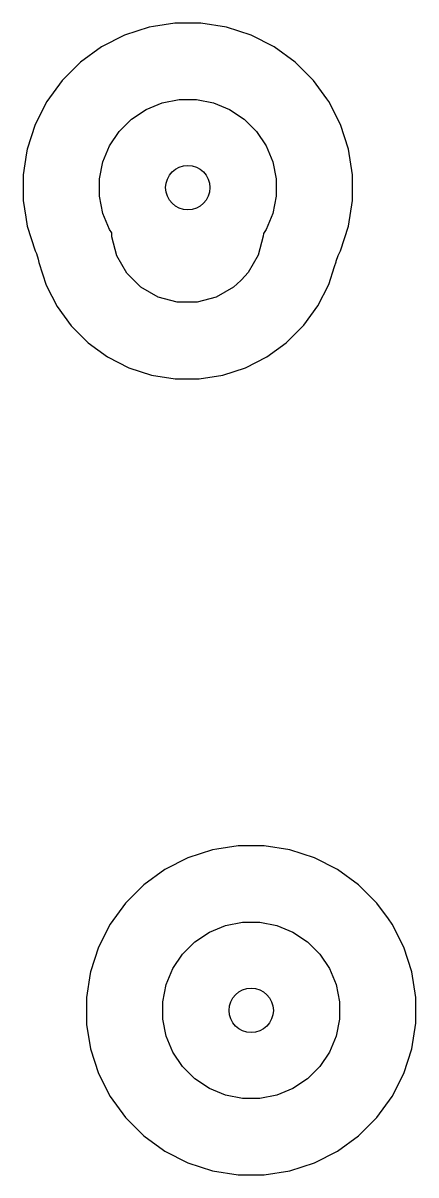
# Model space of a CAD drawing. Extents: x 2.78 to 5.89, y -4.63 to -2.07.
# Drawn here: x 4.5194 to 4.6415, y -3.3481 to -2.9898 of the extents above; entities that cross this region are included whole.
import ezdxf

# ---------------------------------------------------------------- set-up
doc = ezdxf.new("R2010")
doc.units = 0
doc.header["$MEASUREMENT"] = 0
doc.layers.add('BLACK', color=7, linetype='CONTINUOUS')

msp = doc.modelspace()

# ---------------------------------------------------------------- linework, layer by layer
at = {"layer": 'BLACK', "linetype": 'CONTINUOUS'}
for p, q in [((4.55861, -2.99105), (4.55095, -2.99354)), ((4.55994, -2.99084), (4.55861, -2.99105)), ((4.56657, -2.98979), (4.55994, -2.99084)), ((4.57463, -2.98979), (4.56657, -2.98979)), ((4.58259, -2.99105), (4.57463, -2.98979)), ((4.59026, -2.99354), (4.58259, -2.99105)), ((4.55095, -2.99354), (4.54377, -2.9972)), ((4.55095, -2.99354), (4.55095, -2.99354)), ((4.59744, -2.9972), (4.59026, -2.99354)), ((4.59026, -2.99354), (4.59026, -2.99354)), ((4.59026, -2.99354), (4.59026, -2.99354)), ((4.54377, -2.9972), (4.53725, -3.00194)), ((4.60396, -3.00194), (4.59744, -2.9972)), ((4.53725, -3.00194), (4.53155, -3.00764)), ((4.53725, -3.00194), (4.53725, -3.00194)), ((4.60966, -3.00764), (4.60396, -3.00194)), ((4.60396, -3.00194), (4.60396, -3.00194)), ((4.53155, -3.00764), (4.52681, -3.01416)), ((4.53155, -3.00764), (4.53155, -3.00764)), ((4.61381, -3.01335), (4.60966, -3.00764)), ((4.60966, -3.00764), (4.60966, -3.00764)), ((4.61439, -3.01416), (4.61381, -3.01335)), ((4.52681, -3.01416), (4.52315, -3.02134)), ((4.55312, -3.01969), (4.55761, -3.01669)), ((4.55761, -3.01669), (4.5626, -3.01462)), ((4.5626, -3.01462), (4.5679, -3.01356)), ((4.5679, -3.01356), (4.57331, -3.01356)), ((4.57331, -3.01356), (4.5786, -3.01462)), ((4.5786, -3.01462), (4.5836, -3.01669)), ((4.5836, -3.01669), (4.58809, -3.01969)), ((4.61805, -3.02134), (4.61439, -3.01416)), ((4.5493, -3.02351), (4.55312, -3.01969)), ((4.58809, -3.01969), (4.59191, -3.02351)), ((4.52315, -3.02134), (4.52066, -3.029)), ((4.52315, -3.02134), (4.52315, -3.02134)), ((4.5463, -3.028), (4.5493, -3.02351)), ((4.59191, -3.02351), (4.59491, -3.028)), ((4.62054, -3.029), (4.61805, -3.02134)), ((4.52047, -3.0302), (4.5194, -3.03696)), ((4.52066, -3.029), (4.52047, -3.0302)), ((4.54423, -3.03299), (4.5463, -3.028)), ((4.59491, -3.028), (4.59698, -3.03299)), ((4.6218, -3.03696), (4.62054, -3.029)), ((4.54318, -3.03829), (4.54423, -3.03299)), ((4.59698, -3.03299), (4.59803, -3.03829)), ((4.5194, -3.03696), (4.5194, -3.04502)), ((4.54318, -3.04369), (4.54318, -3.03829)), ((4.59803, -3.03829), (4.59803, -3.04369)), ((4.6218, -3.04502), (4.6218, -3.03696)), ((4.5194, -3.04502), (4.52022, -3.0502)), ((4.54423, -3.04899), (4.54318, -3.04369)), ((4.59803, -3.04369), (4.59698, -3.04899)), ((4.62054, -3.05298), (4.6218, -3.04502)), ((4.5463, -3.05398), (4.54423, -3.04899)), ((4.59698, -3.04899), (4.59491, -3.05398)), ((4.52022, -3.0502), (4.52066, -3.05298)), ((4.52066, -3.05298), (4.52315, -3.06065)), ((4.54699, -3.05501), (4.5463, -3.05398)), ((4.54699, -3.05628), (4.54699, -3.05501)), ((4.54858, -3.06224), (4.54699, -3.05628)), ((4.59402, -3.05608), (4.59243, -3.06204)), ((4.59408, -3.05522), (4.59402, -3.05608)), ((4.59491, -3.05398), (4.59408, -3.05522)), ((4.61805, -3.06065), (4.62054, -3.05298)), ((4.52315, -3.06065), (4.52357, -3.06147)), ((4.52357, -3.06147), (4.52414, -3.06321)), ((4.52414, -3.06321), (4.52431, -3.06426)), ((4.55167, -3.06758), (4.54858, -3.06224)), ((4.59243, -3.06204), (4.58934, -3.06738)), ((4.61674, -3.06386), (4.6173, -3.06212)), ((4.6173, -3.06212), (4.61805, -3.06065)), ((4.52431, -3.06426), (4.52431, -3.06426)), ((4.52431, -3.06426), (4.52431, -3.06426)), ((4.52431, -3.06426), (4.52661, -3.07134)), ((4.6144, -3.07114), (4.61623, -3.06552)), ((4.61623, -3.06552), (4.6167, -3.06407)), ((4.6167, -3.06407), (4.61674, -3.06386)), ((4.6167, -3.06407), (4.6167, -3.06407)), ((4.6167, -3.06407), (4.6167, -3.06407)), ((4.55603, -3.07194), (4.55167, -3.06758)), ((4.58711, -3.0699), (4.58479, -3.07194)), ((4.58731, -3.0697), (4.58711, -3.0699)), ((4.58934, -3.06738), (4.58731, -3.0697)), ((4.52661, -3.07134), (4.52661, -3.07134)), ((4.52661, -3.07134), (4.52661, -3.07134)), ((4.52661, -3.07134), (4.52835, -3.07475)), ((4.56137, -3.07502), (4.55603, -3.07194)), ((4.58479, -3.07194), (4.57945, -3.07502)), ((4.61103, -3.07777), (4.6144, -3.07114)), ((4.52835, -3.07475), (4.52998, -3.07797)), ((4.56732, -3.07662), (4.56137, -3.07502)), ((4.57349, -3.07662), (4.56732, -3.07662)), ((4.57945, -3.07502), (4.57349, -3.07662)), ((4.60665, -3.08379), (4.61103, -3.07777)), ((4.52998, -3.07797), (4.53436, -3.08399)), ((4.53436, -3.08399), (4.53962, -3.08925)), ((4.6012, -3.08925), (4.60665, -3.08379)), ((4.53962, -3.08925), (4.54564, -3.09362)), ((4.59518, -3.09362), (4.6012, -3.08925)), ((4.54564, -3.09362), (4.55226, -3.097)), ((4.58855, -3.097), (4.59518, -3.09362)), ((4.55226, -3.097), (4.55934, -3.0993)), ((4.55934, -3.0993), (4.56669, -3.10046)), ((4.57413, -3.10046), (4.58147, -3.0993)), ((4.58147, -3.0993), (4.58855, -3.097)), ((4.56669, -3.10046), (4.56669, -3.10046)), ((4.56669, -3.10046), (4.57413, -3.10046)), ((4.57413, -3.10046), (4.57413, -3.10046)), ((4.58626, -3.2457), (4.57963, -3.24675)), ((4.59432, -3.2457), (4.58626, -3.2457)), ((4.60228, -3.24696), (4.59432, -3.2457)), ((4.57063, -3.24945), (4.56345, -3.25311)), ((4.5783, -3.24696), (4.57063, -3.24945)), ((4.57063, -3.24945), (4.57063, -3.24945)), ((4.57963, -3.24675), (4.5783, -3.24696)), ((4.60994, -3.24945), (4.60228, -3.24696)), ((4.61712, -3.25311), (4.60994, -3.24945)), ((4.60994, -3.24945), (4.60994, -3.24945)), ((4.60994, -3.24945), (4.60994, -3.24945)), ((4.56345, -3.25311), (4.55693, -3.25784)), ((4.62364, -3.25784), (4.61712, -3.25311)), ((4.55693, -3.25784), (4.55124, -3.26354)), ((4.55693, -3.25784), (4.55693, -3.25784)), ((4.62934, -3.26354), (4.62364, -3.25784)), ((4.62364, -3.25784), (4.62364, -3.25784)), ((4.55123, -3.26354), (4.5465, -3.27006)), ((4.55124, -3.26354), (4.55123, -3.26354)), ((4.63292, -3.26846), (4.62934, -3.26354)), ((4.62934, -3.26354), (4.62934, -3.26354)), ((4.5465, -3.27006), (4.54284, -3.27724)), ((4.5773, -3.27259), (4.58229, -3.27052)), ((4.58229, -3.27052), (4.58759, -3.26947)), ((4.58759, -3.26947), (4.59299, -3.26947)), ((4.59299, -3.26947), (4.59829, -3.27052)), ((4.59829, -3.27052), (4.60328, -3.27259)), ((4.63408, -3.27006), (4.63292, -3.26846)), ((4.63774, -3.27724), (4.63408, -3.27006)), ((4.57281, -3.27559), (4.5773, -3.27259)), ((4.60328, -3.27259), (4.60777, -3.27559)), ((4.54284, -3.27724), (4.54035, -3.28491)), ((4.54284, -3.27724), (4.54284, -3.27724)), ((4.56899, -3.27941), (4.57281, -3.27559)), ((4.60777, -3.27559), (4.61159, -3.27941)), ((4.64023, -3.28491), (4.63774, -3.27724)), ((4.56598, -3.28391), (4.56899, -3.27941)), ((4.61159, -3.27941), (4.61459, -3.28391)), ((4.54027, -3.28539), (4.53909, -3.29287)), ((4.54035, -3.28491), (4.54027, -3.28539)), ((4.56392, -3.2889), (4.56598, -3.28391)), ((4.61459, -3.28391), (4.61666, -3.2889)), ((4.64149, -3.29287), (4.64023, -3.28491)), ((4.56286, -3.2942), (4.56392, -3.2889)), ((4.61666, -3.2889), (4.61772, -3.2942)), ((4.53909, -3.29287), (4.53909, -3.30093)), ((4.56286, -3.2996), (4.56286, -3.2942)), ((4.61772, -3.2942), (4.61772, -3.2996)), ((4.64149, -3.30093), (4.64149, -3.29287)), ((4.56392, -3.3049), (4.56286, -3.2996)), ((4.61772, -3.2996), (4.61666, -3.3049)), ((4.53909, -3.30093), (4.53914, -3.30125)), ((4.53914, -3.30125), (4.54035, -3.30889)), ((4.64023, -3.30889), (4.64149, -3.30093)), ((4.56598, -3.30989), (4.56392, -3.3049)), ((4.61666, -3.3049), (4.61459, -3.30989)), ((4.54035, -3.30889), (4.54284, -3.31655)), ((4.56899, -3.31438), (4.56598, -3.30989)), ((4.61459, -3.30989), (4.61159, -3.31438)), ((4.63774, -3.31655), (4.64023, -3.30889)), ((4.54284, -3.31655), (4.54284, -3.31655)), ((4.54284, -3.31655), (4.5465, -3.32373)), ((4.57281, -3.3182), (4.56899, -3.31438)), ((4.61159, -3.31438), (4.60777, -3.3182)), ((4.63408, -3.32373), (4.63774, -3.31655)), ((4.5773, -3.3212), (4.57281, -3.3182)), ((4.58229, -3.32327), (4.5773, -3.3212)), ((4.60328, -3.3212), (4.59829, -3.32327)), ((4.60777, -3.3182), (4.60328, -3.3212)), ((4.5465, -3.32373), (4.55123, -3.33025)), ((4.58759, -3.32432), (4.58229, -3.32327)), ((4.59299, -3.32432), (4.58759, -3.32432)), ((4.59829, -3.32327), (4.59299, -3.32432)), ((4.62934, -3.33025), (4.63408, -3.32373)), ((4.55123, -3.33025), (4.55124, -3.33025)), ((4.55124, -3.33025), (4.55693, -3.33595)), ((4.62364, -3.33595), (4.62934, -3.33025)), ((4.55693, -3.33595), (4.55693, -3.33595)), ((4.55693, -3.33595), (4.56307, -3.34041)), ((4.61712, -3.34069), (4.62364, -3.33595)), ((4.56307, -3.34041), (4.56345, -3.34069)), ((4.56345, -3.34069), (4.57063, -3.34435)), ((4.60994, -3.34435), (4.61712, -3.34069)), ((4.57063, -3.34435), (4.5783, -3.34684)), ((4.60228, -3.34684), (4.60994, -3.34435)), ((4.5783, -3.34684), (4.58626, -3.3481)), ((4.58626, -3.3481), (4.58626, -3.3481)), ((4.58626, -3.3481), (4.59432, -3.3481)), ((4.59432, -3.3481), (4.60228, -3.34684)), ((4.59432, -3.3481), (4.59432, -3.3481))]:
    msp.add_line(p, q, dxfattribs=at)
at = {"layer": 'BLACK'}
for centre in [(4.5706, -3.04099), (4.5706, -3.04099), (4.59029, -3.2969), (4.59029, -3.2969)]:
    msp.add_circle(centre, 0.00689, dxfattribs=at)
at = {"layer": 'WHITE'}
for centre in [(4.5706, -3.04099), (4.59029, -3.2969)]:
    msp.add_circle(centre, 0.00689, dxfattribs=at)

doc.saveas('drawing.dxf')
